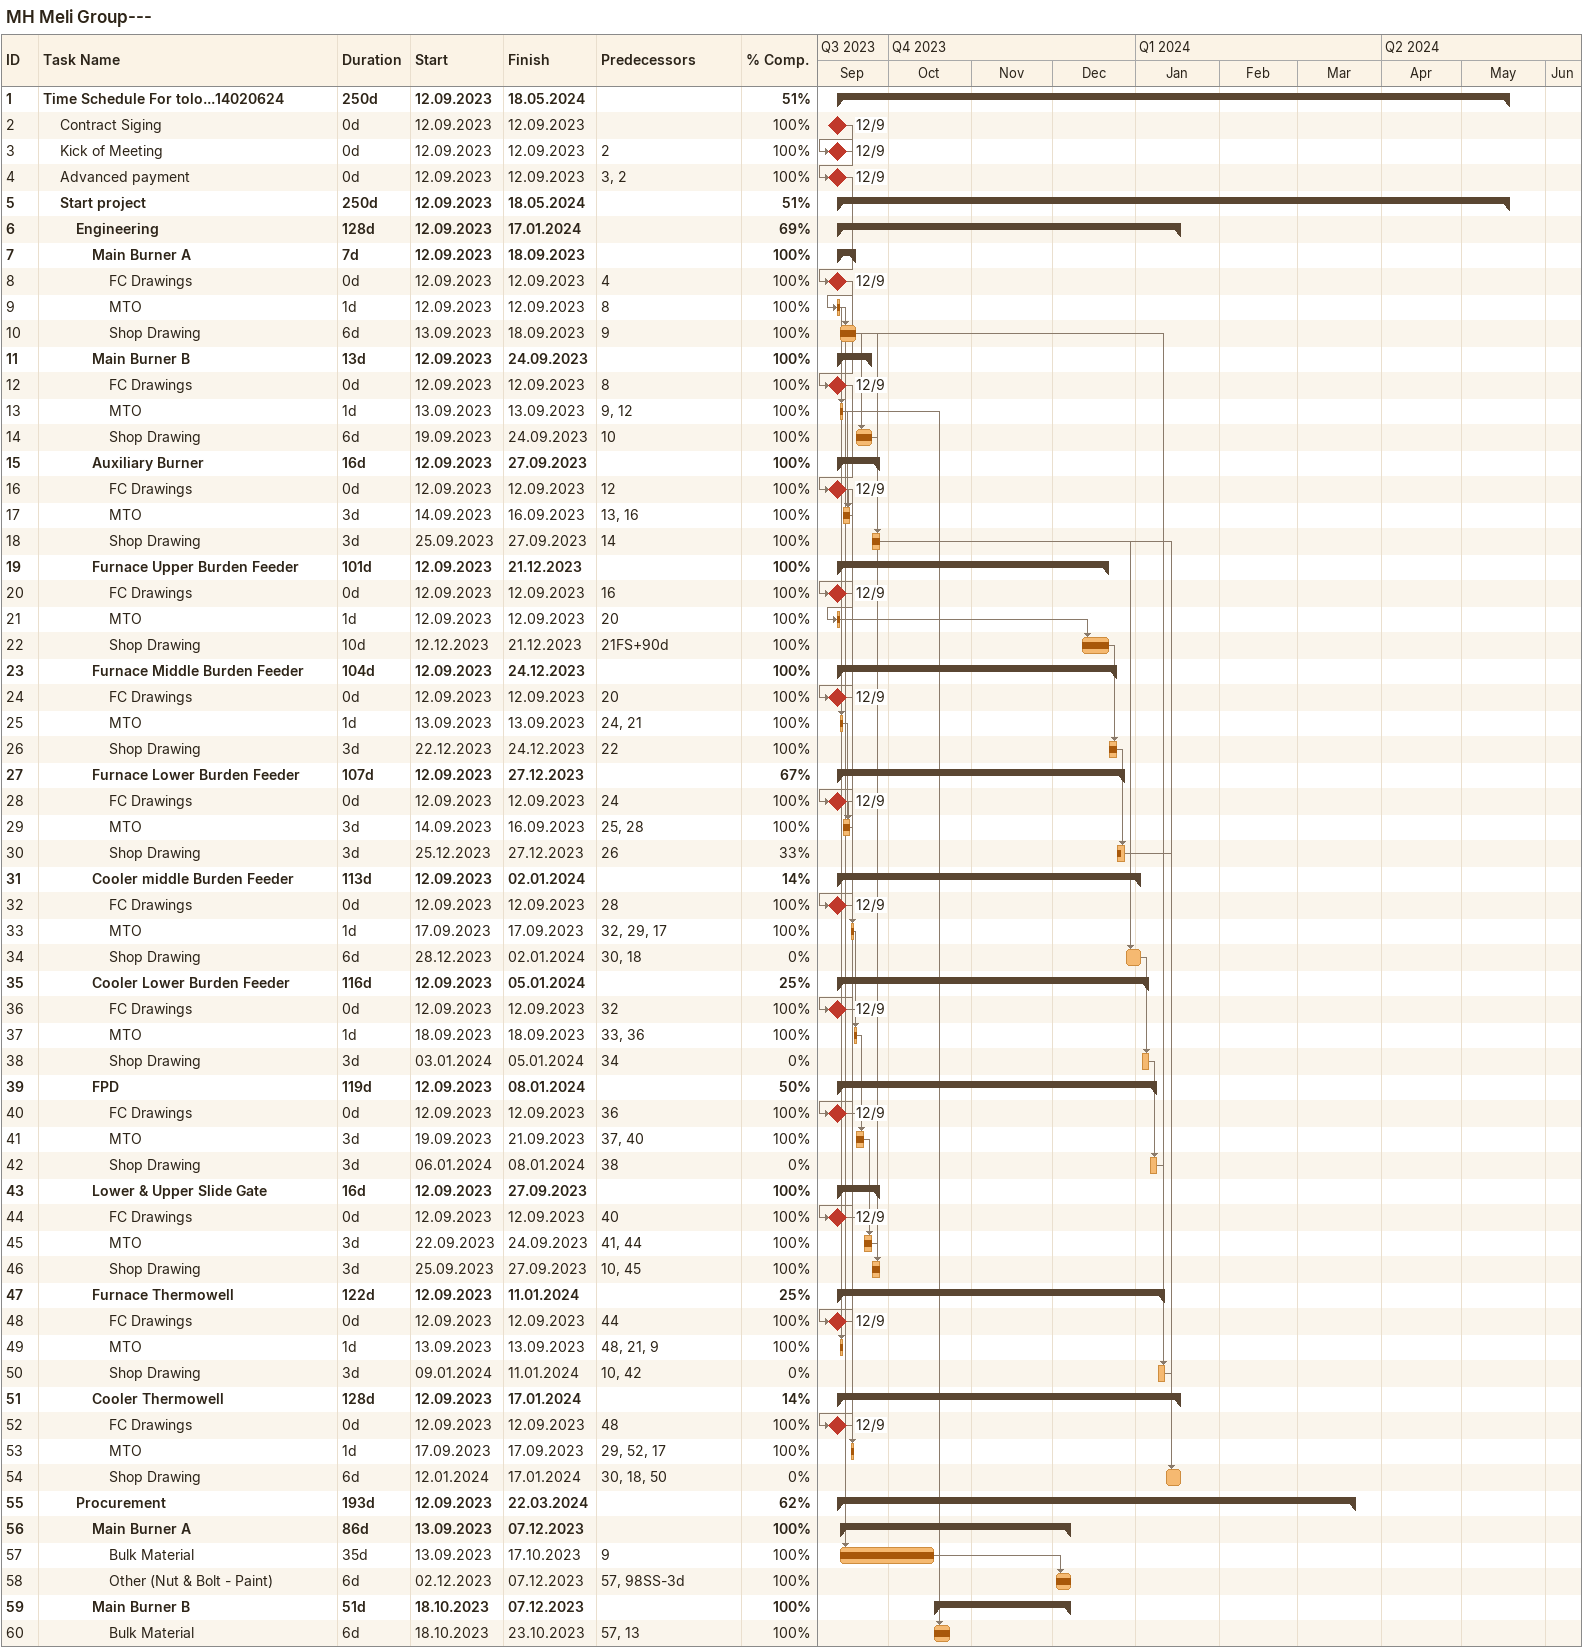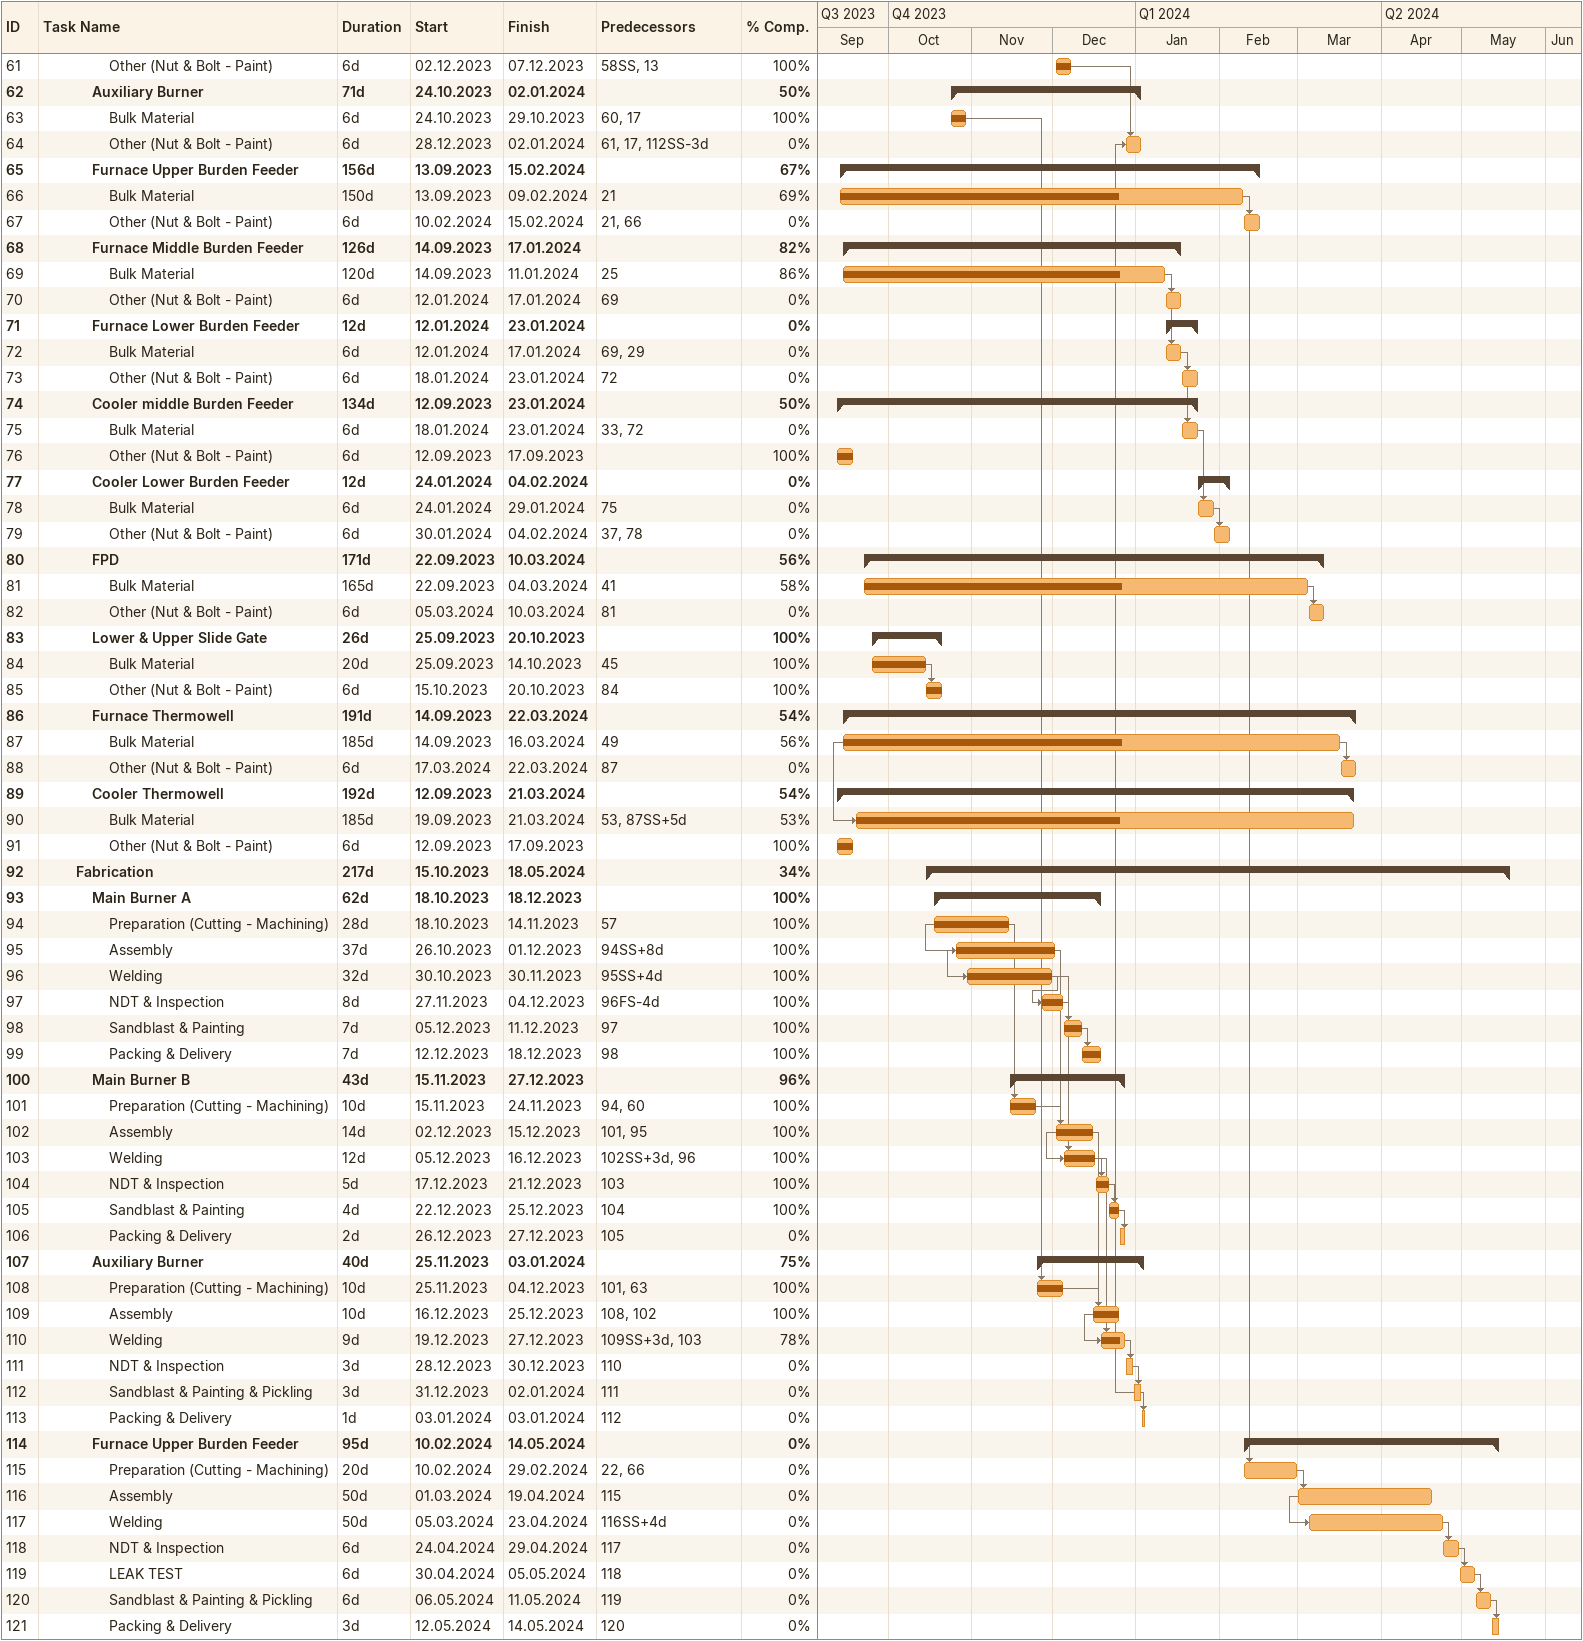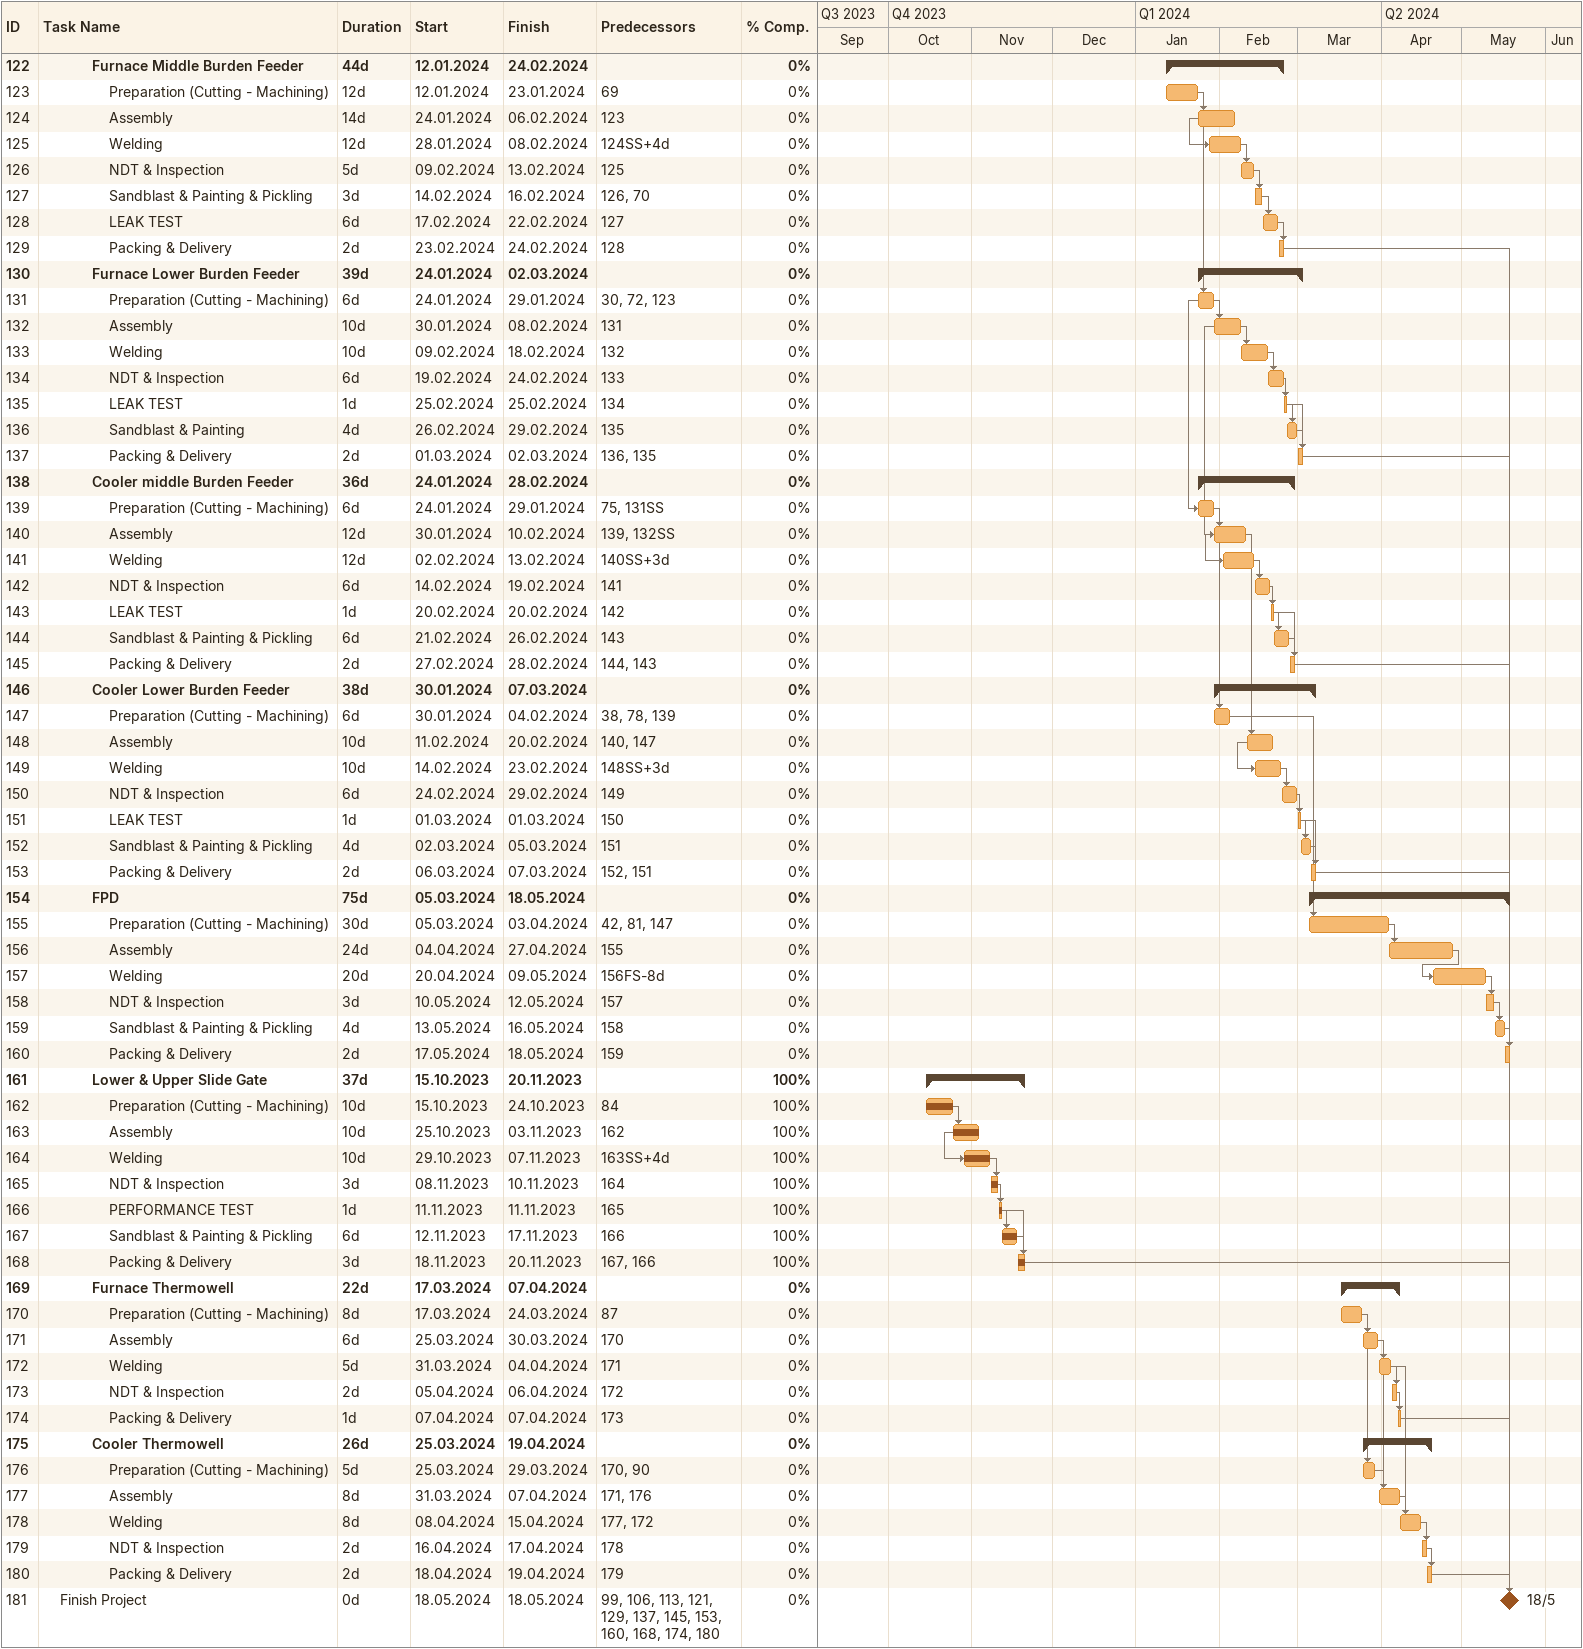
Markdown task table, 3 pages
MH Meli Group---

| ID | Level | Task | Duration | Start | Finish | Predecessors | % complete |
|---|---|---|---|---|---|---|---|
| 1 | 1 | **Time Schedule For tolo...14020624** | 250d | 2023-09-12 | 2024-05-18 |  | 51 |
| 2 | 2 | Contract Siging | 0d | 2023-09-12 | 2023-09-12 |  | 100 |
| 3 | 2 | Kick of Meeting | 0d | 2023-09-12 | 2023-09-12 | 2 | 100 |
| 4 | 2 | Advanced payment | 0d | 2023-09-12 | 2023-09-12 | 3, 2 | 100 |
| 5 | 2 | **Start project** | 250d | 2023-09-12 | 2024-05-18 |  | 51 |
| 6 | 3 | **Engineering** | 128d | 2023-09-12 | 2024-01-17 |  | 69 |
| 7 | 4 | **Main Burner A** | 7d | 2023-09-12 | 2023-09-18 |  | 100 |
| 8 | 5 | FC Drawings | 0d | 2023-09-12 | 2023-09-12 | 4 | 100 |
| 9 | 5 | MTO | 1d | 2023-09-12 | 2023-09-12 | 8 | 100 |
| 10 | 5 | Shop Drawing | 6d | 2023-09-13 | 2023-09-18 | 9 | 100 |
| 11 | 4 | **Main Burner B** | 13d | 2023-09-12 | 2023-09-24 |  | 100 |
| 12 | 5 | FC Drawings | 0d | 2023-09-12 | 2023-09-12 | 8 | 100 |
| 13 | 5 | MTO | 1d | 2023-09-13 | 2023-09-13 | 9, 12 | 100 |
| 14 | 5 | Shop Drawing | 6d | 2023-09-19 | 2023-09-24 | 10 | 100 |
| 15 | 4 | **Auxiliary Burner** | 16d | 2023-09-12 | 2023-09-27 |  | 100 |
| 16 | 5 | FC Drawings | 0d | 2023-09-12 | 2023-09-12 | 12 | 100 |
| 17 | 5 | MTO | 3d | 2023-09-14 | 2023-09-16 | 13, 16 | 100 |
| 18 | 5 | Shop Drawing | 3d | 2023-09-25 | 2023-09-27 | 14 | 100 |
| 19 | 4 | **Furnace Upper Burden Feeder** | 101d | 2023-09-12 | 2023-12-21 |  | 100 |
| 20 | 5 | FC Drawings | 0d | 2023-09-12 | 2023-09-12 | 16 | 100 |
| 21 | 5 | MTO | 1d | 2023-09-12 | 2023-09-12 | 20 | 100 |
| 22 | 5 | Shop Drawing | 10d | 2023-12-12 | 2023-12-21 | 21FS+90d | 100 |
| 23 | 4 | **Furnace Middle Burden Feeder** | 104d | 2023-09-12 | 2023-12-24 |  | 100 |
| 24 | 5 | FC Drawings | 0d | 2023-09-12 | 2023-09-12 | 20 | 100 |
| 25 | 5 | MTO | 1d | 2023-09-13 | 2023-09-13 | 24, 21 | 100 |
| 26 | 5 | Shop Drawing | 3d | 2023-12-22 | 2023-12-24 | 22 | 100 |
| 27 | 4 | **Furnace Lower Burden Feeder** | 107d | 2023-09-12 | 2023-12-27 |  | 67 |
| 28 | 5 | FC Drawings | 0d | 2023-09-12 | 2023-09-12 | 24 | 100 |
| 29 | 5 | MTO | 3d | 2023-09-14 | 2023-09-16 | 25, 28 | 100 |
| 30 | 5 | Shop Drawing | 3d | 2023-12-25 | 2023-12-27 | 26 | 33 |
| 31 | 4 | **Cooler middle Burden Feeder** | 113d | 2023-09-12 | 2024-01-02 |  | 14 |
| 32 | 5 | FC Drawings | 0d | 2023-09-12 | 2023-09-12 | 28 | 100 |
| 33 | 5 | MTO | 1d | 2023-09-17 | 2023-09-17 | 32, 29, 17 | 100 |
| 34 | 5 | Shop Drawing | 6d | 2023-12-28 | 2024-01-02 | 30, 18 | 0 |
| 35 | 4 | **Cooler Lower Burden Feeder** | 116d | 2023-09-12 | 2024-01-05 |  | 25 |
| 36 | 5 | FC Drawings | 0d | 2023-09-12 | 2023-09-12 | 32 | 100 |
| 37 | 5 | MTO | 1d | 2023-09-18 | 2023-09-18 | 33, 36 | 100 |
| 38 | 5 | Shop Drawing | 3d | 2024-01-03 | 2024-01-05 | 34 | 0 |
| 39 | 4 | **FPD** | 119d | 2023-09-12 | 2024-01-08 |  | 50 |
| 40 | 5 | FC Drawings | 0d | 2023-09-12 | 2023-09-12 | 36 | 100 |
| 41 | 5 | MTO | 3d | 2023-09-19 | 2023-09-21 | 37, 40 | 100 |
| 42 | 5 | Shop Drawing | 3d | 2024-01-06 | 2024-01-08 | 38 | 0 |
| 43 | 4 | **Lower & Upper Slide Gate** | 16d | 2023-09-12 | 2023-09-27 |  | 100 |
| 44 | 5 | FC Drawings | 0d | 2023-09-12 | 2023-09-12 | 40 | 100 |
| 45 | 5 | MTO | 3d | 2023-09-22 | 2023-09-24 | 41, 44 | 100 |
| 46 | 5 | Shop Drawing | 3d | 2023-09-25 | 2023-09-27 | 10, 45 | 100 |
| 47 | 4 | **Furnace Thermowell** | 122d | 2023-09-12 | 2024-01-11 |  | 25 |
| 48 | 5 | FC Drawings | 0d | 2023-09-12 | 2023-09-12 | 44 | 100 |
| 49 | 5 | MTO | 1d | 2023-09-13 | 2023-09-13 | 48, 21, 9 | 100 |
| 50 | 5 | Shop Drawing | 3d | 2024-01-09 | 2024-01-11 | 10, 42 | 0 |
| 51 | 4 | **Cooler Thermowell** | 128d | 2023-09-12 | 2024-01-17 |  | 14 |
| 52 | 5 | FC Drawings | 0d | 2023-09-12 | 2023-09-12 | 48 | 100 |
| 53 | 5 | MTO | 1d | 2023-09-17 | 2023-09-17 | 29, 52, 17 | 100 |
| 54 | 5 | Shop Drawing | 6d | 2024-01-12 | 2024-01-17 | 30, 18, 50 | 0 |
| 55 | 3 | **Procurement** | 193d | 2023-09-12 | 2024-03-22 |  | 62 |
| 56 | 4 | **Main Burner A** | 86d | 2023-09-13 | 2023-12-07 |  | 100 |
| 57 | 5 | Bulk Material | 35d | 2023-09-13 | 2023-10-17 | 9 | 100 |
| 58 | 5 | Other (Nut & Bolt - Paint) | 6d | 2023-12-02 | 2023-12-07 | 57, 98SS-3d | 100 |
| 59 | 4 | **Main Burner B** | 51d | 2023-10-18 | 2023-12-07 |  | 100 |
| 60 | 5 | Bulk Material | 6d | 2023-10-18 | 2023-10-23 | 57, 13 | 100 |
| 61 | 5 | Other (Nut & Bolt - Paint) | 6d | 2023-12-02 | 2023-12-07 | 58SS, 13 | 100 |
| 62 | 4 | **Auxiliary Burner** | 71d | 2023-10-24 | 2024-01-02 |  | 50 |
| 63 | 5 | Bulk Material | 6d | 2023-10-24 | 2023-10-29 | 60, 17 | 100 |
| 64 | 5 | Other (Nut & Bolt - Paint) | 6d | 2023-12-28 | 2024-01-02 | 61, 17, 112SS-3d | 0 |
| 65 | 4 | **Furnace Upper Burden Feeder** | 156d | 2023-09-13 | 2024-02-15 |  | 67 |
| 66 | 5 | Bulk Material | 150d | 2023-09-13 | 2024-02-09 | 21 | 69 |
| 67 | 5 | Other (Nut & Bolt - Paint) | 6d | 2024-02-10 | 2024-02-15 | 21, 66 | 0 |
| 68 | 4 | **Furnace Middle Burden Feeder** | 126d | 2023-09-14 | 2024-01-17 |  | 82 |
| 69 | 5 | Bulk Material | 120d | 2023-09-14 | 2024-01-11 | 25 | 86 |
| 70 | 5 | Other (Nut & Bolt - Paint) | 6d | 2024-01-12 | 2024-01-17 | 69 | 0 |
| 71 | 4 | **Furnace Lower Burden Feeder** | 12d | 2024-01-12 | 2024-01-23 |  | 0 |
| 72 | 5 | Bulk Material | 6d | 2024-01-12 | 2024-01-17 | 69, 29 | 0 |
| 73 | 5 | Other (Nut & Bolt - Paint) | 6d | 2024-01-18 | 2024-01-23 | 72 | 0 |
| 74 | 4 | **Cooler middle Burden Feeder** | 134d | 2023-09-12 | 2024-01-23 |  | 50 |
| 75 | 5 | Bulk Material | 6d | 2024-01-18 | 2024-01-23 | 33, 72 | 0 |
| 76 | 5 | Other (Nut & Bolt - Paint) | 6d | 2023-09-12 | 2023-09-17 |  | 100 |
| 77 | 4 | **Cooler Lower Burden Feeder** | 12d | 2024-01-24 | 2024-02-04 |  | 0 |
| 78 | 5 | Bulk Material | 6d | 2024-01-24 | 2024-01-29 | 75 | 0 |
| 79 | 5 | Other (Nut & Bolt - Paint) | 6d | 2024-01-30 | 2024-02-04 | 37, 78 | 0 |
| 80 | 4 | **FPD** | 171d | 2023-09-22 | 2024-03-10 |  | 56 |
| 81 | 5 | Bulk Material | 165d | 2023-09-22 | 2024-03-04 | 41 | 58 |
| 82 | 5 | Other (Nut & Bolt - Paint) | 6d | 2024-03-05 | 2024-03-10 | 81 | 0 |
| 83 | 4 | **Lower & Upper Slide Gate** | 26d | 2023-09-25 | 2023-10-20 |  | 100 |
| 84 | 5 | Bulk Material | 20d | 2023-09-25 | 2023-10-14 | 45 | 100 |
| 85 | 5 | Other (Nut & Bolt - Paint) | 6d | 2023-10-15 | 2023-10-20 | 84 | 100 |
| 86 | 4 | **Furnace Thermowell** | 191d | 2023-09-14 | 2024-03-22 |  | 54 |
| 87 | 5 | Bulk Material | 185d | 2023-09-14 | 2024-03-16 | 49 | 56 |
| 88 | 5 | Other (Nut & Bolt - Paint) | 6d | 2024-03-17 | 2024-03-22 | 87 | 0 |
| 89 | 4 | **Cooler Thermowell** | 192d | 2023-09-12 | 2024-03-21 |  | 54 |
| 90 | 5 | Bulk Material | 185d | 2023-09-19 | 2024-03-21 | 53, 87SS+5d | 53 |
| 91 | 5 | Other (Nut & Bolt - Paint) | 6d | 2023-09-12 | 2023-09-17 |  | 100 |
| 92 | 3 | **Fabrication** | 217d | 2023-10-15 | 2024-05-18 |  | 34 |
| 93 | 4 | **Main Burner A** | 62d | 2023-10-18 | 2023-12-18 |  | 100 |
| 94 | 5 | Preparation (Cutting - Machining) | 28d | 2023-10-18 | 2023-11-14 | 57 | 100 |
| 95 | 5 | Assembly | 37d | 2023-10-26 | 2023-12-01 | 94SS+8d | 100 |
| 96 | 5 | Welding | 32d | 2023-10-30 | 2023-11-30 | 95SS+4d | 100 |
| 97 | 5 | NDT & Inspection | 8d | 2023-11-27 | 2023-12-04 | 96FS-4d | 100 |
| 98 | 5 | Sandblast & Painting | 7d | 2023-12-05 | 2023-12-11 | 97 | 100 |
| 99 | 5 | Packing & Delivery | 7d | 2023-12-12 | 2023-12-18 | 98 | 100 |
| 100 | 4 | **Main Burner B** | 43d | 2023-11-15 | 2023-12-27 |  | 96 |
| 101 | 5 | Preparation (Cutting - Machining) | 10d | 2023-11-15 | 2023-11-24 | 94, 60 | 100 |
| 102 | 5 | Assembly | 14d | 2023-12-02 | 2023-12-15 | 101, 95 | 100 |
| 103 | 5 | Welding | 12d | 2023-12-05 | 2023-12-16 | 102SS+3d, 96 | 100 |
| 104 | 5 | NDT & Inspection | 5d | 2023-12-17 | 2023-12-21 | 103 | 100 |
| 105 | 5 | Sandblast & Painting | 4d | 2023-12-22 | 2023-12-25 | 104 | 100 |
| 106 | 5 | Packing & Delivery | 2d | 2023-12-26 | 2023-12-27 | 105 | 0 |
| 107 | 4 | **Auxiliary Burner** | 40d | 2023-11-25 | 2024-01-03 |  | 75 |
| 108 | 5 | Preparation (Cutting - Machining) | 10d | 2023-11-25 | 2023-12-04 | 101, 63 | 100 |
| 109 | 5 | Assembly | 10d | 2023-12-16 | 2023-12-25 | 108, 102 | 100 |
| 110 | 5 | Welding | 9d | 2023-12-19 | 2023-12-27 | 109SS+3d, 103 | 78 |
| 111 | 5 | NDT & Inspection | 3d | 2023-12-28 | 2023-12-30 | 110 | 0 |
| 112 | 5 | Sandblast & Painting & Pickling | 3d | 2023-12-31 | 2024-01-02 | 111 | 0 |
| 113 | 5 | Packing & Delivery | 1d | 2024-01-03 | 2024-01-03 | 112 | 0 |
| 114 | 4 | **Furnace Upper Burden Feeder** | 95d | 2024-02-10 | 2024-05-14 |  | 0 |
| 115 | 5 | Preparation (Cutting - Machining) | 20d | 2024-02-10 | 2024-02-29 | 22, 66 | 0 |
| 116 | 5 | Assembly | 50d | 2024-03-01 | 2024-04-19 | 115 | 0 |
| 117 | 5 | Welding | 50d | 2024-03-05 | 2024-04-23 | 116SS+4d | 0 |
| 118 | 5 | NDT & Inspection | 6d | 2024-04-24 | 2024-04-29 | 117 | 0 |
| 119 | 5 | LEAK TEST | 6d | 2024-04-30 | 2024-05-05 | 118 | 0 |
| 120 | 5 | Sandblast & Painting & Pickling | 6d | 2024-05-06 | 2024-05-11 | 119 | 0 |
| 121 | 5 | Packing & Delivery | 3d | 2024-05-12 | 2024-05-14 | 120 | 0 |
| 122 | 4 | **Furnace Middle Burden Feeder** | 44d | 2024-01-12 | 2024-02-24 |  | 0 |
| 123 | 5 | Preparation (Cutting - Machining) | 12d | 2024-01-12 | 2024-01-23 | 69 | 0 |
| 124 | 5 | Assembly | 14d | 2024-01-24 | 2024-02-06 | 123 | 0 |
| 125 | 5 | Welding | 12d | 2024-01-28 | 2024-02-08 | 124SS+4d | 0 |
| 126 | 5 | NDT & Inspection | 5d | 2024-02-09 | 2024-02-13 | 125 | 0 |
| 127 | 5 | Sandblast & Painting & Pickling | 3d | 2024-02-14 | 2024-02-16 | 126, 70 | 0 |
| 128 | 5 | LEAK TEST | 6d | 2024-02-17 | 2024-02-22 | 127 | 0 |
| 129 | 5 | Packing & Delivery | 2d | 2024-02-23 | 2024-02-24 | 128 | 0 |
| 130 | 4 | **Furnace Lower Burden Feeder** | 39d | 2024-01-24 | 2024-03-02 |  | 0 |
| 131 | 5 | Preparation (Cutting - Machining) | 6d | 2024-01-24 | 2024-01-29 | 30, 72, 123 | 0 |
| 132 | 5 | Assembly | 10d | 2024-01-30 | 2024-02-08 | 131 | 0 |
| 133 | 5 | Welding | 10d | 2024-02-09 | 2024-02-18 | 132 | 0 |
| 134 | 5 | NDT & Inspection | 6d | 2024-02-19 | 2024-02-24 | 133 | 0 |
| 135 | 5 | LEAK TEST | 1d | 2024-02-25 | 2024-02-25 | 134 | 0 |
| 136 | 5 | Sandblast & Painting | 4d | 2024-02-26 | 2024-02-29 | 135 | 0 |
| 137 | 5 | Packing & Delivery | 2d | 2024-03-01 | 2024-03-02 | 136, 135 | 0 |
| 138 | 4 | **Cooler middle Burden Feeder** | 36d | 2024-01-24 | 2024-02-28 |  | 0 |
| 139 | 5 | Preparation (Cutting - Machining) | 6d | 2024-01-24 | 2024-01-29 | 75, 131SS | 0 |
| 140 | 5 | Assembly | 12d | 2024-01-30 | 2024-02-10 | 139, 132SS | 0 |
| 141 | 5 | Welding | 12d | 2024-02-02 | 2024-02-13 | 140SS+3d | 0 |
| 142 | 5 | NDT & Inspection | 6d | 2024-02-14 | 2024-02-19 | 141 | 0 |
| 143 | 5 | LEAK TEST | 1d | 2024-02-20 | 2024-02-20 | 142 | 0 |
| 144 | 5 | Sandblast & Painting & Pickling | 6d | 2024-02-21 | 2024-02-26 | 143 | 0 |
| 145 | 5 | Packing & Delivery | 2d | 2024-02-27 | 2024-02-28 | 144, 143 | 0 |
| 146 | 4 | **Cooler Lower Burden Feeder** | 38d | 2024-01-30 | 2024-03-07 |  | 0 |
| 147 | 5 | Preparation (Cutting - Machining) | 6d | 2024-01-30 | 2024-02-04 | 38, 78, 139 | 0 |
| 148 | 5 | Assembly | 10d | 2024-02-11 | 2024-02-20 | 140, 147 | 0 |
| 149 | 5 | Welding | 10d | 2024-02-14 | 2024-02-23 | 148SS+3d | 0 |
| 150 | 5 | NDT & Inspection | 6d | 2024-02-24 | 2024-02-29 | 149 | 0 |
| 151 | 5 | LEAK TEST | 1d | 2024-03-01 | 2024-03-01 | 150 | 0 |
| 152 | 5 | Sandblast & Painting & Pickling | 4d | 2024-03-02 | 2024-03-05 | 151 | 0 |
| 153 | 5 | Packing & Delivery | 2d | 2024-03-06 | 2024-03-07 | 152, 151 | 0 |
| 154 | 4 | **FPD** | 75d | 2024-03-05 | 2024-05-18 |  | 0 |
| 155 | 5 | Preparation (Cutting - Machining) | 30d | 2024-03-05 | 2024-04-03 | 42, 81, 147 | 0 |
| 156 | 5 | Assembly | 24d | 2024-04-04 | 2024-04-27 | 155 | 0 |
| 157 | 5 | Welding | 20d | 2024-04-20 | 2024-05-09 | 156FS-8d | 0 |
| 158 | 5 | NDT & Inspection | 3d | 2024-05-10 | 2024-05-12 | 157 | 0 |
| 159 | 5 | Sandblast & Painting & Pickling | 4d | 2024-05-13 | 2024-05-16 | 158 | 0 |
| 160 | 5 | Packing & Delivery | 2d | 2024-05-17 | 2024-05-18 | 159 | 0 |
| 161 | 4 | **Lower & Upper Slide Gate** | 37d | 2023-10-15 | 2023-11-20 |  | 100 |
| 162 | 5 | Preparation (Cutting - Machining) | 10d | 2023-10-15 | 2023-10-24 | 84 | 100 |
| 163 | 5 | Assembly | 10d | 2023-10-25 | 2023-11-03 | 162 | 100 |
| 164 | 5 | Welding | 10d | 2023-10-29 | 2023-11-07 | 163SS+4d | 100 |
| 165 | 5 | NDT & Inspection | 3d | 2023-11-08 | 2023-11-10 | 164 | 100 |
| 166 | 5 | PERFORMANCE TEST | 1d | 2023-11-11 | 2023-11-11 | 165 | 100 |
| 167 | 5 | Sandblast & Painting & Pickling | 6d | 2023-11-12 | 2023-11-17 | 166 | 100 |
| 168 | 5 | Packing & Delivery | 3d | 2023-11-18 | 2023-11-20 | 167, 166 | 100 |
| 169 | 4 | **Furnace Thermowell** | 22d | 2024-03-17 | 2024-04-07 |  | 0 |
| 170 | 5 | Preparation (Cutting - Machining) | 8d | 2024-03-17 | 2024-03-24 | 87 | 0 |
| 171 | 5 | Assembly | 6d | 2024-03-25 | 2024-03-30 | 170 | 0 |
| 172 | 5 | Welding | 5d | 2024-03-31 | 2024-04-04 | 171 | 0 |
| 173 | 5 | NDT & Inspection | 2d | 2024-04-05 | 2024-04-06 | 172 | 0 |
| 174 | 5 | Packing & Delivery | 1d | 2024-04-07 | 2024-04-07 | 173 | 0 |
| 175 | 4 | **Cooler Thermowell** | 26d | 2024-03-25 | 2024-04-19 |  | 0 |
| 176 | 5 | Preparation (Cutting - Machining) | 5d | 2024-03-25 | 2024-03-29 | 170, 90 | 0 |
| 177 | 5 | Assembly | 8d | 2024-03-31 | 2024-04-07 | 171, 176 | 0 |
| 178 | 5 | Welding | 8d | 2024-04-08 | 2024-04-15 | 177, 172 | 0 |
| 179 | 5 | NDT & Inspection | 2d | 2024-04-16 | 2024-04-17 | 178 | 0 |
| 180 | 5 | Packing & Delivery | 2d | 2024-04-18 | 2024-04-19 | 179 | 0 |
| 181 | 2 | Finish Project | 0d | 2024-05-18 | 2024-05-18 | 99, 106, 113, 121, 129, 137, 145, 153, 160, 168, 174, 180 | 0 |
